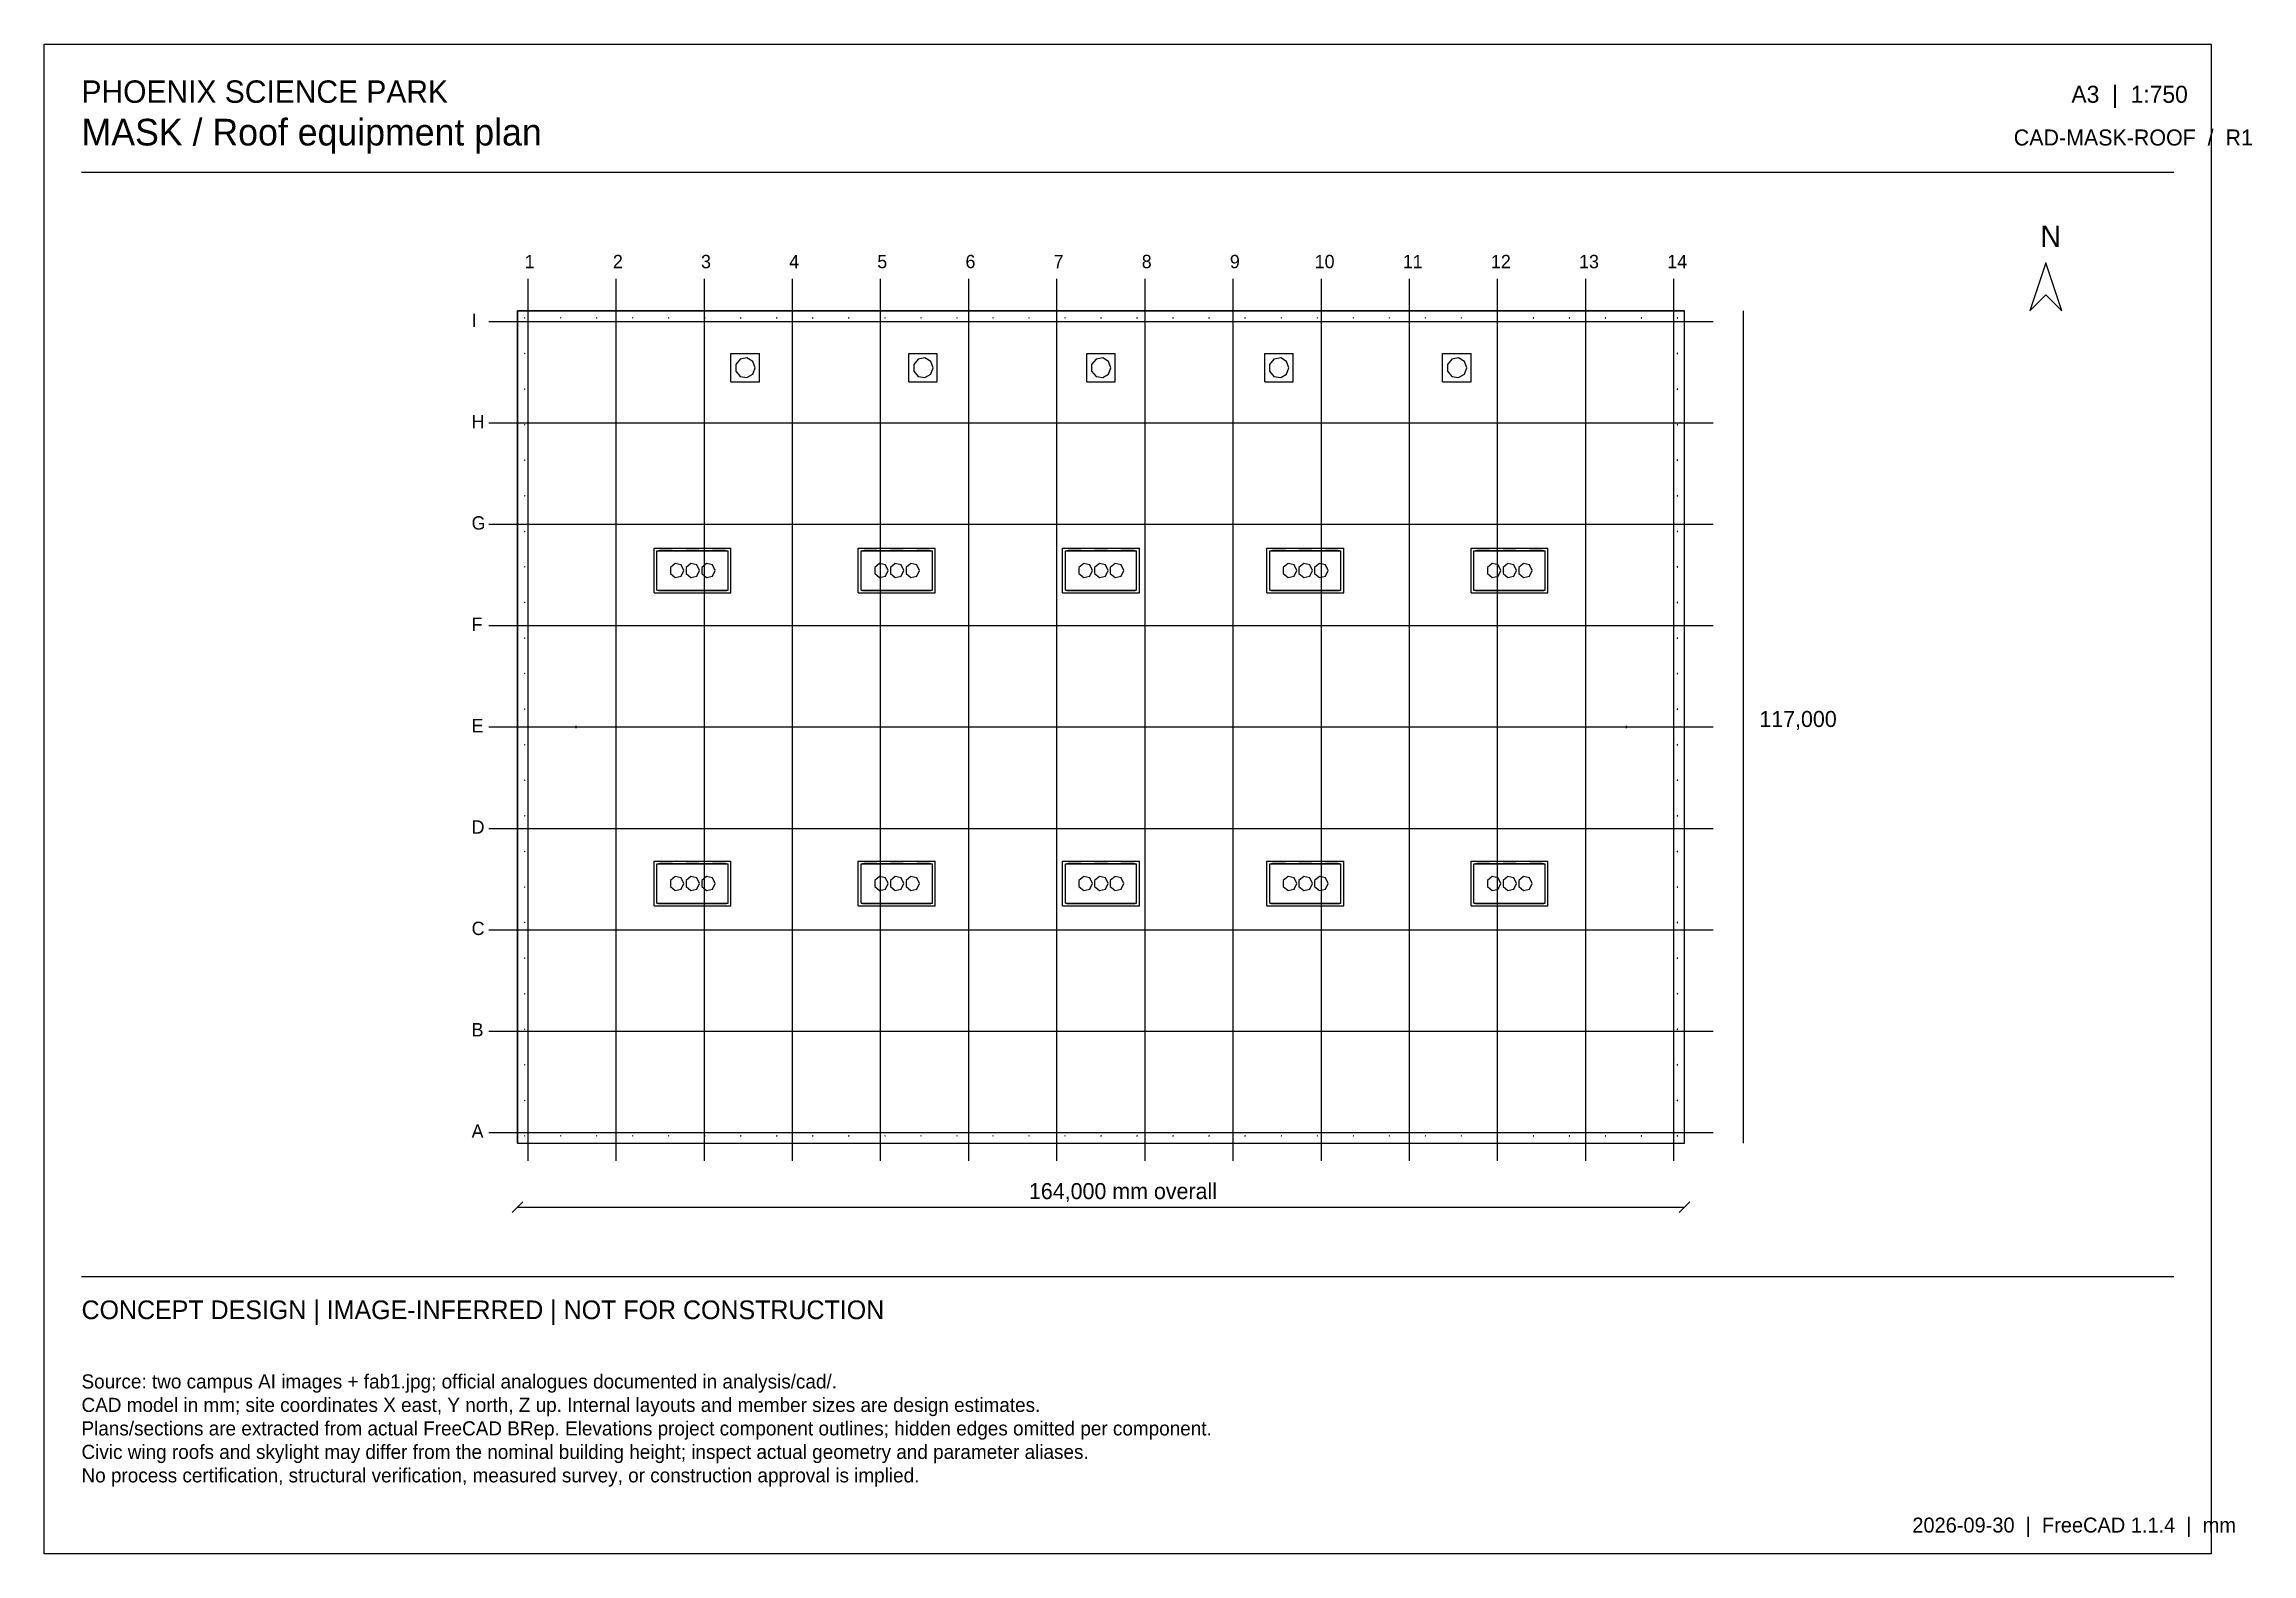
# Model space of a CAD drawing. Header units: millimetres. Extents: x 5250 to 315453, y 5250 to 217500.
import ezdxf

# ---------------------------------------------------------------- set-up
doc = ezdxf.new("R2010")
doc.units = ezdxf.units.MM

msp = doc.modelspace()

# ---------------------------------------------------------------- linework, layer by layer
at = {"layer": 'annotation'}
for p, q in [((286500, 186750), (284250, 180000)), ((288750, 180000), (286500, 186750)), ((284250, 180000), (286500, 182250)), ((286500, 182250), (288750, 180000))]:
    msp.add_line(p, q, dxfattribs=at)
at = {"layer": 'circulation'}
for p, q in [((72795, 179000), (72727.5, 179038.97)), ((72727.5, 179038.97), (72727.5, 178961.03)), ((72727.5, 178961.03), (72795, 179000)), ((77857.5, 179000), (77790, 179038.97)), ((77790, 179038.97), (77790, 178961.03)), ((77790, 178961.03), (77857.5, 179000)), ((82920, 179000), (82852.5, 179038.97)), ((82852.5, 179038.97), (82852.5, 178961.03)), ((82852.5, 178961.03), (82920, 179000)), ((87982.5, 179000), (87915, 179038.97)), ((87915, 179038.97), (87915, 178961.03)), ((87915, 178961.03), (87982.5, 179000)), ((93045, 179000), (92977.5, 179038.97)), ((92977.5, 179038.97), (92977.5, 178961.03)), ((92977.5, 178961.03), (93045, 179000)), ((98107.5, 179000), (98040, 179038.97)), ((98040, 179038.97), (98040, 178961.03)), ((98040, 178961.03), (98107.5, 179000)), ((103170, 179000), (103102.5, 179038.97)), ((103102.5, 179038.97), (103102.5, 178961.03)), ((103102.5, 178961.03), (103170, 179000)), ((108232.5, 179000), (108165, 179038.97)), ((108165, 179038.97), (108165, 178961.03)), ((108165, 178961.03), (108232.5, 179000)), ((113295, 179000), (113227.5, 179038.97)), ((113227.5, 179038.97), (113227.5, 178961.03)), ((113227.5, 178961.03), (113295, 179000)), ((118357.5, 179000), (118290, 179038.97)), ((118290, 179038.97), (118290, 178961.03)), ((118290, 178961.03), (118357.5, 179000)), ((123420, 179000), (123352.5, 179038.97)), ((123352.5, 179038.97), (123352.5, 178961.03)), ((123352.5, 178961.03), (123420, 179000)), ((128482.5, 179000), (128415, 179038.97)), ((128415, 179038.97), (128415, 178961.03)), ((128415, 178961.03), (128482.5, 179000)), ((133545, 179000), (133477.5, 179038.97)), ((133477.5, 179038.97), (133477.5, 178961.03)), ((133477.5, 178961.03), (133545, 179000)), ((138607.5, 179000), (138540, 179038.97)), ((138540, 179038.97), (138540, 178961.03)), ((138540, 178961.03), (138607.5, 179000)), ((143670, 179000), (143602.5, 179038.97)), ((143602.5, 179038.97), (143602.5, 178961.03)), ((143602.5, 178961.03), (143670, 179000)), ((148732.5, 179000), (148665, 179038.97)), ((148665, 179038.97), (148665, 178961.03)), ((148665, 178961.03), (148732.5, 179000)), ((153795, 179000), (153727.5, 179038.97)), ((153727.5, 179038.97), (153727.5, 178961.03)), ((153727.5, 178961.03), (153795, 179000)), ((158857.5, 179000), (158790, 179038.97)), ((158790, 179038.97), (158790, 178961.03)), ((158790, 178961.03), (158857.5, 179000)), ((163920, 179000), (163852.5, 179038.97)), ((163852.5, 179038.97), (163852.5, 178961.03)), ((163852.5, 178961.03), (163920, 179000)), ((168982.5, 179000), (168915, 179038.97)), ((168915, 179038.97), (168915, 178961.03)), ((168915, 178961.03), (168982.5, 179000)), ((174045, 179000), (173977.5, 179038.97)), ((173977.5, 179038.97), (173977.5, 178961.03)), ((173977.5, 178961.03), (174045, 179000)), ((179107.5, 179000), (179040, 179038.97)), ((179040, 179038.97), (179040, 178961.03)), ((179040, 178961.03), (179107.5, 179000)), ((184170, 179000), (184102.5, 179038.97)), ((184102.5, 179038.97), (184102.5, 178961.03)), ((184102.5, 178961.03), (184170, 179000)), ((189232.5, 179000), (189165, 179038.97)), ((189165, 179038.97), (189165, 178961.03)), ((189165, 178961.03), (189232.5, 179000)), ((194295, 179000), (194227.5, 179038.97)), ((194227.5, 179038.97), (194227.5, 178961.03)), ((194227.5, 178961.03), (194295, 179000)), ((199357.5, 179000), (199290, 179038.97)), ((199290, 179038.97), (199290, 178961.03)), ((199290, 178961.03), (199357.5, 179000)), ((204420, 179000), (204352.5, 179038.97)), ((204352.5, 179038.97), (204352.5, 178961.03)), ((204352.5, 178961.03), (204420, 179000)), ((209482.5, 179000), (209415, 179038.97)), ((209415, 179038.97), (209415, 178961.03)), ((209415, 178961.03), (209482.5, 179000)), ((214545, 179000), (214477.5, 179038.97)), ((214477.5, 179038.97), (214477.5, 178961.03)), ((214477.5, 178961.03), (214545, 179000)), ((219607.5, 179000), (219540, 179038.97)), ((219540, 179038.97), (219540, 178961.03)), ((219540, 178961.03), (219607.5, 179000)), ((224670, 179000), (224602.5, 179038.97)), ((224602.5, 179038.97), (224602.5, 178961.03)), ((224602.5, 178961.03), (224670, 179000)), ((229732.5, 179000), (229665, 179038.97)), ((229665, 179038.97), (229665, 178961.03)), ((229665, 178961.03), (229732.5, 179000)), ((234795, 179000), (234727.5, 179038.97)), ((234727.5, 179038.97), (234727.5, 178961.03)), ((234727.5, 178961.03), (234795, 179000)), ((72795, 174000), (72727.5, 174038.97)), ((72727.5, 174038.97), (72727.5, 173961.03)), ((72727.5, 173961.03), (72795, 174000)), ((234795, 174000), (234727.5, 174038.97)), ((234727.5, 174038.97), (234727.5, 173961.03)), ((234727.5, 173961.03), (234795, 174000)), ((72795, 169000), (72727.5, 169038.97)), ((72727.5, 169038.97), (72727.5, 168961.03)), ((72727.5, 168961.03), (72795, 169000)), ((234795, 169000), (234727.5, 169038.97)), ((234727.5, 169038.97), (234727.5, 168961.03)), ((234727.5, 168961.03), (234795, 169000)), ((72795, 164000), (72727.5, 164038.97)), ((72727.5, 164038.97), (72727.5, 163961.03)), ((72727.5, 163961.03), (72795, 164000)), ((234795, 164000), (234727.5, 164038.97)), ((234727.5, 164038.97), (234727.5, 163961.03)), ((234727.5, 163961.03), (234795, 164000)), ((72795, 159000), (72727.5, 159038.97)), ((72727.5, 159038.97), (72727.5, 158961.03)), ((72727.5, 158961.03), (72795, 159000)), ((234795, 159000), (234727.5, 159038.97)), ((234727.5, 159038.97), (234727.5, 158961.03)), ((234727.5, 158961.03), (234795, 159000)), ((72795, 154000), (72727.5, 154038.97)), ((72727.5, 154038.97), (72727.5, 153961.03)), ((72727.5, 153961.03), (72795, 154000)), ((234795, 154000), (234727.5, 154038.97)), ((234727.5, 154038.97), (234727.5, 153961.03)), ((234727.5, 153961.03), (234795, 154000)), ((72795, 149000), (72727.5, 149038.97)), ((72727.5, 149038.97), (72727.5, 148961.03)), ((72727.5, 148961.03), (72795, 149000)), ((234795, 149000), (234727.5, 149038.97)), ((234727.5, 149038.97), (234727.5, 148961.03)), ((234727.5, 148961.03), (234795, 149000)), ((72795, 144000), (72727.5, 144038.97)), ((72727.5, 144038.97), (72727.5, 143961.03)), ((72727.5, 143961.03), (72795, 144000)), ((234795, 144000), (234727.5, 144038.97)), ((234727.5, 144038.97), (234727.5, 143961.03)), ((234727.5, 143961.03), (234795, 144000)), ((72795, 139000), (72727.5, 139038.97)), ((72727.5, 139038.97), (72727.5, 138961.03)), ((72727.5, 138961.03), (72795, 139000)), ((234795, 139000), (234727.5, 139038.97)), ((234727.5, 139038.97), (234727.5, 138961.03)), ((234727.5, 138961.03), (234795, 139000)), ((72795, 134000), (72727.5, 134038.97)), ((72727.5, 134038.97), (72727.5, 133961.03)), ((72727.5, 133961.03), (72795, 134000)), ((234795, 134000), (234727.5, 134038.97)), ((234727.5, 134038.97), (234727.5, 133961.03)), ((234727.5, 133961.03), (234795, 134000)), ((72795, 129000), (72727.5, 129038.97)), ((72727.5, 129038.97), (72727.5, 128961.03)), ((72727.5, 128961.03), (72795, 129000)), ((234795, 129000), (234727.5, 129038.97)), ((234727.5, 129038.97), (234727.5, 128961.03)), ((234727.5, 128961.03), (234795, 129000)), ((72795, 124000), (72727.5, 124038.97)), ((72727.5, 124038.97), (72727.5, 123961.03)), ((72727.5, 123961.03), (72795, 124000)), ((234795, 124000), (234727.5, 124038.97)), ((234727.5, 124038.97), (234727.5, 123961.03)), ((234727.5, 123961.03), (234795, 124000)), ((72795, 119000), (72727.5, 119038.97)), ((72727.5, 119038.97), (72727.5, 118961.03)), ((72727.5, 118961.03), (72795, 119000)), ((234795, 119000), (234727.5, 119038.97)), ((234727.5, 119038.97), (234727.5, 118961.03)), ((234727.5, 118961.03), (234795, 119000)), ((72795, 114000), (72727.5, 114038.97)), ((72727.5, 114038.97), (72727.5, 113961.03)), ((72727.5, 113961.03), (72795, 114000)), ((234795, 114000), (234727.5, 114038.97)), ((234727.5, 114038.97), (234727.5, 113961.03)), ((234727.5, 113961.03), (234795, 114000)), ((72795, 109000), (72727.5, 109038.97)), ((72727.5, 109038.97), (72727.5, 108961.03)), ((72727.5, 108961.03), (72795, 109000)), ((234795, 109000), (234727.5, 109038.97)), ((234727.5, 109038.97), (234727.5, 108961.03)), ((234727.5, 108961.03), (234795, 109000)), ((72795, 104000), (72727.5, 104038.97)), ((72727.5, 104038.97), (72727.5, 103961.03)), ((72727.5, 103961.03), (72795, 104000)), ((234795, 104000), (234727.5, 104038.97)), ((234727.5, 104038.97), (234727.5, 103961.03)), ((234727.5, 103961.03), (234795, 104000)), ((72795, 99000), (72727.5, 99038.97)), ((72727.5, 99038.97), (72727.5, 98961.03)), ((72727.5, 98961.03), (72795, 99000)), ((234795, 99000), (234727.5, 99038.97)), ((234727.5, 99038.97), (234727.5, 98961.03)), ((234727.5, 98961.03), (234795, 99000)), ((72795, 94000), (72727.5, 94038.97)), ((72727.5, 94038.97), (72727.5, 93961.03)), ((72727.5, 93961.03), (72795, 94000)), ((234795, 94000), (234727.5, 94038.97)), ((234727.5, 94038.97), (234727.5, 93961.03)), ((234727.5, 93961.03), (234795, 94000)), ((72795, 89000), (72727.5, 89038.97)), ((72727.5, 89038.97), (72727.5, 88961.03)), ((72727.5, 88961.03), (72795, 89000)), ((234795, 89000), (234727.5, 89038.97)), ((234727.5, 89038.97), (234727.5, 88961.03)), ((234727.5, 88961.03), (234795, 89000)), ((72795, 84000), (72727.5, 84038.97)), ((72727.5, 84038.97), (72727.5, 83961.03)), ((72727.5, 83961.03), (72795, 84000)), ((234795, 84000), (234727.5, 84038.97)), ((234727.5, 84038.97), (234727.5, 83961.03)), ((234727.5, 83961.03), (234795, 84000)), ((72795, 79000), (72727.5, 79038.97)), ((72727.5, 79038.97), (72727.5, 78961.03)), ((72727.5, 78961.03), (72795, 79000)), ((234795, 79000), (234727.5, 79038.97)), ((234727.5, 79038.97), (234727.5, 78961.03)), ((234727.5, 78961.03), (234795, 79000)), ((72795, 74000), (72727.5, 74038.97)), ((72727.5, 74038.97), (72727.5, 73961.03)), ((72727.5, 73961.03), (72795, 74000)), ((234795, 74000), (234727.5, 74038.97)), ((234727.5, 74038.97), (234727.5, 73961.03)), ((234727.5, 73961.03), (234795, 74000)), ((72795, 69000), (72727.5, 69038.97)), ((72727.5, 69038.97), (72727.5, 68961.03)), ((72727.5, 68961.03), (72795, 69000)), ((234795, 69000), (234727.5, 69038.97)), ((234727.5, 69038.97), (234727.5, 68961.03)), ((234727.5, 68961.03), (234795, 69000)), ((72795, 64000), (72727.5, 64038.97)), ((72727.5, 64038.97), (72727.5, 63961.03)), ((72727.5, 63961.03), (72795, 64000)), ((77857.5, 64000), (77790, 64038.97)), ((77790, 64038.97), (77790, 63961.03)), ((77790, 63961.03), (77857.5, 64000)), ((82920, 64000), (82852.5, 64038.97)), ((82852.5, 64038.97), (82852.5, 63961.03)), ((82852.5, 63961.03), (82920, 64000)), ((87982.5, 64000), (87915, 64038.97)), ((87915, 64038.97), (87915, 63961.03)), ((87915, 63961.03), (87982.5, 64000)), ((93045, 64000), (92977.5, 64038.97)), ((92977.5, 64038.97), (92977.5, 63961.03)), ((92977.5, 63961.03), (93045, 64000)), ((98107.5, 64000), (98040, 64038.97)), ((98040, 64038.97), (98040, 63961.03)), ((98040, 63961.03), (98107.5, 64000)), ((103170, 64000), (103102.5, 64038.97)), ((103102.5, 64038.97), (103102.5, 63961.03)), ((103102.5, 63961.03), (103170, 64000)), ((108232.5, 64000), (108165, 64038.97)), ((108165, 64038.97), (108165, 63961.03)), ((108165, 63961.03), (108232.5, 64000)), ((113295, 64000), (113227.5, 64038.97)), ((113227.5, 64038.97), (113227.5, 63961.03)), ((113227.5, 63961.03), (113295, 64000)), ((118357.5, 64000), (118290, 64038.97)), ((118290, 64038.97), (118290, 63961.03)), ((118290, 63961.03), (118357.5, 64000)), ((123420, 64000), (123352.5, 64038.97)), ((123352.5, 64038.97), (123352.5, 63961.03)), ((123352.5, 63961.03), (123420, 64000)), ((128482.5, 64000), (128415, 64038.97)), ((128415, 64038.97), (128415, 63961.03)), ((128415, 63961.03), (128482.5, 64000)), ((133545, 64000), (133477.5, 64038.97)), ((133477.5, 64038.97), (133477.5, 63961.03)), ((133477.5, 63961.03), (133545, 64000)), ((138607.5, 64000), (138540, 64038.97)), ((138540, 64038.97), (138540, 63961.03)), ((138540, 63961.03), (138607.5, 64000)), ((143670, 64000), (143602.5, 64038.97)), ((143602.5, 64038.97), (143602.5, 63961.03)), ((143602.5, 63961.03), (143670, 64000)), ((148732.5, 64000), (148665, 64038.97)), ((148665, 64038.97), (148665, 63961.03)), ((148665, 63961.03), (148732.5, 64000)), ((153795, 64000), (153727.5, 64038.97)), ((153727.5, 64038.97), (153727.5, 63961.03)), ((153727.5, 63961.03), (153795, 64000)), ((158857.5, 64000), (158790, 64038.97)), ((158790, 64038.97), (158790, 63961.03)), ((158790, 63961.03), (158857.5, 64000)), ((163920, 64000), (163852.5, 64038.97)), ((163852.5, 64038.97), (163852.5, 63961.03)), ((163852.5, 63961.03), (163920, 64000)), ((168982.5, 64000), (168915, 64038.97)), ((168915, 64038.97), (168915, 63961.03)), ((168915, 63961.03), (168982.5, 64000)), ((174045, 64000), (173977.5, 64038.97)), ((173977.5, 64038.97), (173977.5, 63961.03)), ((173977.5, 63961.03), (174045, 64000)), ((179107.5, 64000), (179040, 64038.97)), ((179040, 64038.97), (179040, 63961.03)), ((179040, 63961.03), (179107.5, 64000)), ((184170, 64000), (184102.5, 64038.97)), ((184102.5, 64038.97), (184102.5, 63961.03)), ((184102.5, 63961.03), (184170, 64000)), ((189232.5, 64000), (189165, 64038.97)), ((189165, 64038.97), (189165, 63961.03)), ((189165, 63961.03), (189232.5, 64000)), ((194295, 64000), (194227.5, 64038.97)), ((194227.5, 64038.97), (194227.5, 63961.03)), ((194227.5, 63961.03), (194295, 64000)), ((199357.5, 64000), (199290, 64038.97)), ((199290, 64038.97), (199290, 63961.03)), ((199290, 63961.03), (199357.5, 64000)), ((204420, 64000), (204352.5, 64038.97)), ((204352.5, 64038.97), (204352.5, 63961.03)), ((204352.5, 63961.03), (204420, 64000)), ((209482.5, 64000), (209415, 64038.97)), ((209415, 64038.97), (209415, 63961.03)), ((209415, 63961.03), (209482.5, 64000)), ((214545, 64000), (214477.5, 64038.97)), ((214477.5, 64038.97), (214477.5, 63961.03)), ((214477.5, 63961.03), (214545, 64000)), ((219607.5, 64000), (219540, 64038.97)), ((219540, 64038.97), (219540, 63961.03)), ((219540, 63961.03), (219607.5, 64000)), ((224670, 64000), (224602.5, 64038.97)), ((224602.5, 64038.97), (224602.5, 63961.03)), ((224602.5, 63961.03), (224670, 64000)), ((229732.5, 64000), (229665, 64038.97)), ((229665, 64038.97), (229665, 63961.03)), ((229665, 63961.03), (229732.5, 64000)), ((234795, 64000), (234727.5, 64038.97)), ((234727.5, 64038.97), (234727.5, 63961.03)), ((234727.5, 63961.03), (234795, 64000))]:
    msp.add_line(p, q, dxfattribs=at)
at = {"layer": 'datum'}
for p, q in [((235750, 180000), (71750, 180000)), ((71750, 180000), (71750, 63000)), ((235750, 63000), (235750, 180000)), ((71750, 63000), (235750, 63000))]:
    msp.add_line(p, q, dxfattribs=at)
at = {"layer": 'dimension'}
for p, q in [((244000, 180000), (244000, 63000)), ((71000, 53250), (72500, 54750)), ((71750, 54000), (235750, 54000)), ((235000, 53250), (236500, 54750))]:
    msp.add_line(p, q, dxfattribs=at)
at = {"layer": 'equipment'}
for p, q in [((101750, 170000), (101750, 174000)), ((101750, 174000), (105750, 174000)), ((105750, 170000), (105750, 174000)), ((126750, 170000), (126750, 174000)), ((126750, 174000), (130750, 174000)), ((130750, 170000), (130750, 174000)), ((151750, 170000), (151750, 174000)), ((151750, 174000), (155750, 174000)), ((155750, 170000), (155750, 174000)), ((176750, 170000), (176750, 174000)), ((176750, 174000), (180750, 174000)), ((180750, 170000), (180750, 174000)), ((201750, 170000), (201750, 174000)), ((201750, 174000), (205750, 174000)), ((205750, 170000), (205750, 174000)), ((103050, 173212.44), (102434.43, 172478.83)), ((102434.43, 172478.83), (102434.43, 171521.17)), ((102434.43, 171521.17), (103050, 170787.56)), ((103993.11, 173378.73), (103050, 173212.44)), ((103050, 170787.56), (103993.11, 170621.27)), ((104822.46, 172899.9), (103993.11, 173378.73)), ((103993.11, 170621.27), (104822.46, 171100.1)), ((105150, 172000), (104822.46, 172899.9)), ((104822.46, 171100.1), (105150, 172000)), ((128050, 173212.44), (127434.43, 172478.83)), ((127434.43, 172478.83), (127434.43, 171521.17)), ((127434.43, 171521.17), (128050, 170787.56)), ((128993.11, 173378.73), (128050, 173212.44)), ((128050, 170787.56), (128993.11, 170621.27)), ((129822.46, 172899.9), (128993.11, 173378.73)), ((128993.11, 170621.27), (129822.46, 171100.1)), ((130150, 172000), (129822.46, 172899.9)), ((129822.46, 171100.1), (130150, 172000)), ((153050, 173212.44), (152434.43, 172478.83)), ((152434.43, 172478.83), (152434.43, 171521.17)), ((152434.43, 171521.17), (153050, 170787.56)), ((153993.11, 173378.73), (153050, 173212.44)), ((153050, 170787.56), (153993.11, 170621.27)), ((154822.46, 172899.9), (153993.11, 173378.73)), ((153993.11, 170621.27), (154822.46, 171100.1)), ((155150, 172000), (154822.46, 172899.9)), ((154822.46, 171100.1), (155150, 172000)), ((178050, 173212.44), (177434.43, 172478.83)), ((177434.43, 172478.83), (177434.43, 171521.17)), ((177434.43, 171521.17), (178050, 170787.56)), ((178993.11, 173378.73), (178050, 173212.44)), ((178050, 170787.56), (178993.11, 170621.27)), ((179822.46, 172899.9), (178993.11, 173378.73)), ((178993.11, 170621.27), (179822.46, 171100.1)), ((180150, 172000), (179822.46, 172899.9)), ((179822.46, 171100.1), (180150, 172000)), ((203050, 173212.44), (202434.43, 172478.83)), ((202434.43, 172478.83), (202434.43, 171521.17)), ((202434.43, 171521.17), (203050, 170787.56)), ((203993.11, 173378.73), (203050, 173212.44)), ((203050, 170787.56), (203993.11, 170621.27)), ((204822.46, 172899.9), (203993.11, 173378.73)), ((203993.11, 170621.27), (204822.46, 171100.1)), ((205150, 172000), (204822.46, 172899.9)), ((204822.46, 171100.1), (205150, 172000)), ((101750, 170000), (105750, 170000)), ((126750, 170000), (130750, 170000)), ((151750, 170000), (155750, 170000)), ((176750, 170000), (180750, 170000)), ((201750, 170000), (205750, 170000)), ((90950, 140350), (90950, 146650)), ((90950, 146650), (101750, 146650)), ((91350, 140750), (91350, 146250)), ((91350, 146250), (101350, 146250)), ((91550, 146250), (91550, 146315)), ((91550, 146315), (91750, 146315)), ((91750, 146250), (91750, 146370)), ((91750, 146370), (93550, 146370)), ((93550, 146250), (93550, 146370)), ((93550, 146315), (95450, 146315)), ((95450, 146250), (95450, 146370)), ((95450, 146370), (97250, 146370)), ((97250, 146250), (97250, 146370)), ((97250, 146315), (99150, 146315)), ((99150, 146250), (99150, 146370)), ((99150, 146370), (100950, 146370)), ((100950, 146250), (100950, 146370)), ((100950, 146315), (101150, 146315)), ((101150, 146250), (101150, 146315)), ((101350, 140750), (101350, 146250)), ((101750, 140350), (101750, 146650)), ((119650, 140350), (119650, 146650)), ((119650, 146650), (130450, 146650)), ((120050, 140750), (120050, 146250)), ((120050, 146250), (130050, 146250)), ((120250, 146250), (120250, 146315)), ((120250, 146315), (120450, 146315)), ((120450, 146250), (120450, 146370)), ((120450, 146370), (122250, 146370)), ((122250, 146250), (122250, 146370)), ((122250, 146315), (124150, 146315)), ((124150, 146250), (124150, 146370)), ((124150, 146370), (125950, 146370)), ((125950, 146250), (125950, 146370)), ((125950, 146315), (127850, 146315)), ((127850, 146250), (127850, 146370)), ((127850, 146370), (129650, 146370)), ((129650, 146250), (129650, 146370)), ((129650, 146315), (129850, 146315)), ((129850, 146250), (129850, 146315)), ((130050, 140750), (130050, 146250)), ((130450, 140350), (130450, 146650)), ((148350, 140350), (148350, 146650)), ((148350, 146650), (159150, 146650)), ((148750, 140750), (148750, 146250)), ((148750, 146250), (158750, 146250)), ((148950, 146250), (148950, 146315)), ((148950, 146315), (149150, 146315)), ((149150, 146250), (149150, 146370)), ((149150, 146370), (150950, 146370)), ((150950, 146250), (150950, 146370)), ((150950, 146315), (152850, 146315)), ((152850, 146250), (152850, 146370)), ((152850, 146370), (154650, 146370)), ((154650, 146250), (154650, 146370)), ((154650, 146315), (156550, 146315)), ((156550, 146250), (156550, 146370)), ((156550, 146370), (158350, 146370)), ((158350, 146250), (158350, 146370)), ((158350, 146315), (158550, 146315)), ((158550, 146250), (158550, 146315)), ((158750, 140750), (158750, 146250)), ((159150, 140350), (159150, 146650)), ((177050, 140350), (177050, 146650)), ((177050, 146650), (187850, 146650)), ((177450, 140750), (177450, 146250)), ((177450, 146250), (187450, 146250)), ((177650, 146250), (177650, 146315)), ((177650, 146315), (177850, 146315)), ((177850, 146250), (177850, 146370)), ((177850, 146370), (179650, 146370)), ((179650, 146250), (179650, 146370)), ((179650, 146315), (181550, 146315)), ((181550, 146250), (181550, 146370)), ((181550, 146370), (183350, 146370)), ((183350, 146250), (183350, 146370)), ((183350, 146315), (185250, 146315)), ((185250, 146250), (185250, 146370)), ((185250, 146370), (187050, 146370)), ((187050, 146250), (187050, 146370)), ((187050, 146315), (187250, 146315)), ((187250, 146250), (187250, 146315)), ((187450, 140750), (187450, 146250)), ((187850, 140350), (187850, 146650)), ((205750, 140350), (205750, 146650)), ((205750, 146650), (216550, 146650)), ((206150, 140750), (206150, 146250)), ((206150, 146250), (216150, 146250)), ((206350, 146250), (206350, 146315)), ((206350, 146315), (206550, 146315)), ((206550, 146250), (206550, 146370)), ((206550, 146370), (208350, 146370)), ((208350, 146250), (208350, 146370)), ((208350, 146315), (210250, 146315)), ((210250, 146250), (210250, 146370)), ((210250, 146370), (212050, 146370)), ((212050, 146250), (212050, 146370)), ((212050, 146315), (213950, 146315)), ((213950, 146250), (213950, 146370)), ((213950, 146370), (215750, 146370)), ((215750, 146250), (215750, 146370)), ((215750, 146315), (215950, 146315)), ((215950, 146250), (215950, 146315)), ((216150, 140750), (216150, 146250)), ((216550, 140350), (216550, 146650)), ((93927.48, 144474.93), (93249.03, 143933.88)), ((93249.03, 143933.88), (93249.03, 143066.12)), ((93249.03, 143066.12), (93927.48, 142525.07)), ((94773.49, 144281.83), (93927.48, 144474.93)), ((93927.48, 142525.07), (94773.49, 142718.17)), ((95150, 143500), (94773.49, 144281.83)), ((94773.49, 142718.17), (95150, 143500)), ((96127.48, 144474.93), (95449.03, 143933.88)), ((95449.03, 143933.88), (95449.03, 143066.12)), ((95449.03, 143066.12), (96127.48, 142525.07)), ((96973.49, 144281.83), (96127.48, 144474.93)), ((96127.48, 142525.07), (96973.49, 142718.17)), ((97350, 143500), (96973.49, 144281.83)), ((96973.49, 142718.17), (97350, 143500)), ((98327.48, 144474.93), (97649.03, 143933.88)), ((97649.03, 143933.88), (97649.03, 143066.12)), ((97649.03, 143066.12), (98327.48, 142525.07)), ((99173.49, 144281.83), (98327.48, 144474.93)), ((98327.48, 142525.07), (99173.49, 142718.17)), ((99550, 143500), (99173.49, 144281.83)), ((99173.49, 142718.17), (99550, 143500)), ((122627.48, 144474.93), (121949.03, 143933.88)), ((121949.03, 143933.88), (121949.03, 143066.12)), ((121949.03, 143066.12), (122627.48, 142525.07)), ((123473.49, 144281.83), (122627.48, 144474.93)), ((122627.48, 142525.07), (123473.49, 142718.17)), ((123850, 143500), (123473.49, 144281.83)), ((123473.49, 142718.17), (123850, 143500)), ((124827.48, 144474.93), (124149.03, 143933.88)), ((124149.03, 143933.88), (124149.03, 143066.12)), ((124149.03, 143066.12), (124827.48, 142525.07)), ((125673.49, 144281.83), (124827.48, 144474.93)), ((124827.48, 142525.07), (125673.49, 142718.17)), ((126050, 143500), (125673.49, 144281.83)), ((125673.49, 142718.17), (126050, 143500)), ((127027.48, 144474.93), (126349.03, 143933.88)), ((126349.03, 143933.88), (126349.03, 143066.12)), ((126349.03, 143066.12), (127027.48, 142525.07)), ((127873.49, 144281.83), (127027.48, 144474.93)), ((127027.48, 142525.07), (127873.49, 142718.17)), ((128250, 143500), (127873.49, 144281.83)), ((127873.49, 142718.17), (128250, 143500)), ((151327.48, 144474.93), (150649.03, 143933.88)), ((150649.03, 143933.88), (150649.03, 143066.12)), ((150649.03, 143066.12), (151327.48, 142525.07)), ((152173.49, 144281.83), (151327.48, 144474.93)), ((151327.48, 142525.07), (152173.49, 142718.17)), ((152550, 143500), (152173.49, 144281.83)), ((152173.49, 142718.17), (152550, 143500)), ((153527.48, 144474.93), (152849.03, 143933.88)), ((152849.03, 143933.88), (152849.03, 143066.12)), ((152849.03, 143066.12), (153527.48, 142525.07)), ((154373.49, 144281.83), (153527.48, 144474.93)), ((153527.48, 142525.07), (154373.49, 142718.17)), ((154750, 143500), (154373.49, 144281.83)), ((154373.49, 142718.17), (154750, 143500)), ((155727.48, 144474.93), (155049.03, 143933.88)), ((155049.03, 143933.88), (155049.03, 143066.12)), ((155049.03, 143066.12), (155727.48, 142525.07)), ((156573.49, 144281.83), (155727.48, 144474.93)), ((155727.48, 142525.07), (156573.49, 142718.17)), ((156950, 143500), (156573.49, 144281.83)), ((156573.49, 142718.17), (156950, 143500)), ((180027.48, 144474.93), (179349.03, 143933.88)), ((179349.03, 143933.88), (179349.03, 143066.12)), ((179349.03, 143066.12), (180027.48, 142525.07)), ((180873.49, 144281.83), (180027.48, 144474.93)), ((180027.48, 142525.07), (180873.49, 142718.17)), ((181250, 143500), (180873.49, 144281.83)), ((180873.49, 142718.17), (181250, 143500)), ((182227.48, 144474.93), (181549.03, 143933.88)), ((181549.03, 143933.88), (181549.03, 143066.12)), ((181549.03, 143066.12), (182227.48, 142525.07)), ((183073.49, 144281.83), (182227.48, 144474.93)), ((182227.48, 142525.07), (183073.49, 142718.17)), ((183450, 143500), (183073.49, 144281.83)), ((183073.49, 142718.17), (183450, 143500)), ((184427.48, 144474.93), (183749.03, 143933.88)), ((183749.03, 143933.88), (183749.03, 143066.12)), ((183749.03, 143066.12), (184427.48, 142525.07)), ((185273.49, 144281.83), (184427.48, 144474.93)), ((184427.48, 142525.07), (185273.49, 142718.17)), ((185650, 143500), (185273.49, 144281.83)), ((185273.49, 142718.17), (185650, 143500)), ((208727.48, 144474.93), (208049.03, 143933.88)), ((208049.03, 143933.88), (208049.03, 143066.12)), ((208049.03, 143066.12), (208727.48, 142525.07)), ((209573.49, 144281.83), (208727.48, 144474.93)), ((208727.48, 142525.07), (209573.49, 142718.17)), ((209950, 143500), (209573.49, 144281.83)), ((209573.49, 142718.17), (209950, 143500)), ((210927.48, 144474.93), (210249.03, 143933.88)), ((210249.03, 143933.88), (210249.03, 143066.12)), ((210249.03, 143066.12), (210927.48, 142525.07)), ((211773.49, 144281.83), (210927.48, 144474.93)), ((210927.48, 142525.07), (211773.49, 142718.17)), ((212150, 143500), (211773.49, 144281.83)), ((211773.49, 142718.17), (212150, 143500)), ((213127.48, 144474.93), (212449.03, 143933.88)), ((212449.03, 143933.88), (212449.03, 143066.12)), ((212449.03, 143066.12), (213127.48, 142525.07)), ((213973.49, 144281.83), (213127.48, 144474.93)), ((213127.48, 142525.07), (213973.49, 142718.17)), ((214350, 143500), (213973.49, 144281.83)), ((213973.49, 142718.17), (214350, 143500)), ((90950, 140350), (101750, 140350)), ((91350, 140750), (101350, 140750)), ((91550, 140685), (91550, 140750)), ((91550, 140685), (101150, 140685)), ((101150, 140685), (101150, 140750)), ((119650, 140350), (130450, 140350)), ((120050, 140750), (130050, 140750)), ((120250, 140685), (120250, 140750)), ((120250, 140685), (129850, 140685)), ((129850, 140685), (129850, 140750)), ((148350, 140350), (159150, 140350)), ((148750, 140750), (158750, 140750)), ((148950, 140685), (148950, 140750)), ((148950, 140685), (158550, 140685)), ((158550, 140685), (158550, 140750)), ((177050, 140350), (187850, 140350)), ((177450, 140750), (187450, 140750)), ((177650, 140685), (177650, 140750)), ((177650, 140685), (187250, 140685)), ((187250, 140685), (187250, 140750)), ((205750, 140350), (216550, 140350)), ((206150, 140750), (216150, 140750)), ((206350, 140685), (206350, 140750)), ((206350, 140685), (215950, 140685)), ((215950, 140685), (215950, 140750)), ((90950, 96350), (90950, 102650)), ((90950, 102650), (101750, 102650)), ((91750, 102250), (91750, 102370)), ((91750, 102370), (93550, 102370)), ((93550, 102250), (93550, 102370)), ((95450, 102250), (95450, 102370)), ((95450, 102370), (97250, 102370)), ((97250, 102250), (97250, 102370)), ((99150, 102250), (99150, 102370)), ((99150, 102370), (100950, 102370)), ((100950, 102250), (100950, 102370)), ((101750, 96350), (101750, 102650)), ((119650, 96350), (119650, 102650)), ((119650, 102650), (130450, 102650)), ((120450, 102250), (120450, 102370)), ((120450, 102370), (122250, 102370)), ((122250, 102250), (122250, 102370)), ((124150, 102250), (124150, 102370)), ((124150, 102370), (125950, 102370)), ((125950, 102250), (125950, 102370)), ((127850, 102250), (127850, 102370)), ((127850, 102370), (129650, 102370)), ((129650, 102250), (129650, 102370)), ((130450, 96350), (130450, 102650)), ((148350, 96350), (148350, 102650)), ((148350, 102650), (159150, 102650)), ((149150, 102250), (149150, 102370)), ((149150, 102370), (150950, 102370)), ((150950, 102250), (150950, 102370)), ((152850, 102250), (152850, 102370)), ((152850, 102370), (154650, 102370)), ((154650, 102250), (154650, 102370)), ((156550, 102250), (156550, 102370)), ((156550, 102370), (158350, 102370)), ((158350, 102250), (158350, 102370)), ((159150, 96350), (159150, 102650)), ((177050, 96350), (177050, 102650)), ((177050, 102650), (187850, 102650)), ((177850, 102250), (177850, 102370)), ((177850, 102370), (179650, 102370)), ((179650, 102250), (179650, 102370)), ((181550, 102250), (181550, 102370)), ((181550, 102370), (183350, 102370)), ((183350, 102250), (183350, 102370)), ((185250, 102250), (185250, 102370)), ((185250, 102370), (187050, 102370)), ((187050, 102250), (187050, 102370)), ((187850, 96350), (187850, 102650)), ((205750, 96350), (205750, 102650)), ((205750, 102650), (216550, 102650)), ((206550, 102250), (206550, 102370)), ((206550, 102370), (208350, 102370)), ((208350, 102250), (208350, 102370)), ((210250, 102250), (210250, 102370)), ((210250, 102370), (212050, 102370)), ((212050, 102250), (212050, 102370)), ((213950, 102250), (213950, 102370)), ((213950, 102370), (215750, 102370)), ((215750, 102250), (215750, 102370)), ((216550, 96350), (216550, 102650)), ((91350, 96750), (91350, 102250)), ((91350, 102250), (101350, 102250)), ((91550, 102250), (91550, 102315)), ((91550, 102315), (91750, 102315)), ((93927.48, 100474.93), (93249.03, 99933.88)), ((93249.03, 99933.88), (93249.03, 99066.12)), ((93550, 102315), (95450, 102315)), ((94773.49, 100281.83), (93927.48, 100474.93)), ((95150, 99500), (94773.49, 100281.83)), ((94773.49, 98718.17), (95150, 99500)), ((96127.48, 100474.93), (95449.03, 99933.88)), ((95449.03, 99933.88), (95449.03, 99066.12)), ((96973.49, 100281.83), (96127.48, 100474.93)), ((97350, 99500), (96973.49, 100281.83)), ((96973.49, 98718.17), (97350, 99500)), ((97250, 102315), (99150, 102315)), ((98327.48, 100474.93), (97649.03, 99933.88)), ((97649.03, 99933.88), (97649.03, 99066.12)), ((99173.49, 100281.83), (98327.48, 100474.93)), ((99550, 99500), (99173.49, 100281.83)), ((99173.49, 98718.17), (99550, 99500)), ((100950, 102315), (101150, 102315)), ((101150, 102250), (101150, 102315)), ((101350, 96750), (101350, 102250)), ((120050, 96750), (120050, 102250)), ((120050, 102250), (130050, 102250)), ((120250, 102250), (120250, 102315)), ((120250, 102315), (120450, 102315)), ((122627.48, 100474.93), (121949.03, 99933.88)), ((121949.03, 99933.88), (121949.03, 99066.12)), ((122250, 102315), (124150, 102315)), ((123473.49, 100281.83), (122627.48, 100474.93)), ((123850, 99500), (123473.49, 100281.83)), ((123473.49, 98718.17), (123850, 99500)), ((124827.48, 100474.93), (124149.03, 99933.88)), ((124149.03, 99933.88), (124149.03, 99066.12)), ((125673.49, 100281.83), (124827.48, 100474.93)), ((126050, 99500), (125673.49, 100281.83)), ((125673.49, 98718.17), (126050, 99500)), ((125950, 102315), (127850, 102315)), ((127027.48, 100474.93), (126349.03, 99933.88)), ((126349.03, 99933.88), (126349.03, 99066.12)), ((127873.49, 100281.83), (127027.48, 100474.93)), ((128250, 99500), (127873.49, 100281.83)), ((127873.49, 98718.17), (128250, 99500)), ((129650, 102315), (129850, 102315)), ((129850, 102250), (129850, 102315)), ((130050, 96750), (130050, 102250)), ((148750, 96750), (148750, 102250)), ((148750, 102250), (158750, 102250)), ((148950, 102250), (148950, 102315)), ((148950, 102315), (149150, 102315)), ((151327.48, 100474.93), (150649.03, 99933.88)), ((150649.03, 99933.88), (150649.03, 99066.12)), ((150950, 102315), (152850, 102315)), ((152173.49, 100281.83), (151327.48, 100474.93)), ((152550, 99500), (152173.49, 100281.83)), ((152173.49, 98718.17), (152550, 99500)), ((153527.48, 100474.93), (152849.03, 99933.88)), ((152849.03, 99933.88), (152849.03, 99066.12)), ((154373.49, 100281.83), (153527.48, 100474.93)), ((154750, 99500), (154373.49, 100281.83)), ((154373.49, 98718.17), (154750, 99500)), ((154650, 102315), (156550, 102315)), ((155727.48, 100474.93), (155049.03, 99933.88)), ((155049.03, 99933.88), (155049.03, 99066.12)), ((156573.49, 100281.83), (155727.48, 100474.93)), ((156950, 99500), (156573.49, 100281.83)), ((156573.49, 98718.17), (156950, 99500)), ((158350, 102315), (158550, 102315)), ((158550, 102250), (158550, 102315)), ((158750, 96750), (158750, 102250)), ((177450, 96750), (177450, 102250)), ((177450, 102250), (187450, 102250)), ((177650, 102250), (177650, 102315)), ((177650, 102315), (177850, 102315)), ((180027.48, 100474.93), (179349.03, 99933.88)), ((179349.03, 99933.88), (179349.03, 99066.12)), ((179650, 102315), (181550, 102315)), ((180873.49, 100281.83), (180027.48, 100474.93)), ((181250, 99500), (180873.49, 100281.83)), ((180873.49, 98718.17), (181250, 99500)), ((182227.48, 100474.93), (181549.03, 99933.88)), ((181549.03, 99933.88), (181549.03, 99066.12)), ((183073.49, 100281.83), (182227.48, 100474.93)), ((183450, 99500), (183073.49, 100281.83)), ((183073.49, 98718.17), (183450, 99500)), ((183350, 102315), (185250, 102315)), ((184427.48, 100474.93), (183749.03, 99933.88)), ((183749.03, 99933.88), (183749.03, 99066.12)), ((185273.49, 100281.83), (184427.48, 100474.93)), ((185650, 99500), (185273.49, 100281.83)), ((185273.49, 98718.17), (185650, 99500)), ((187050, 102315), (187250, 102315)), ((187250, 102250), (187250, 102315)), ((187450, 96750), (187450, 102250)), ((206150, 96750), (206150, 102250)), ((206150, 102250), (216150, 102250)), ((206350, 102250), (206350, 102315)), ((206350, 102315), (206550, 102315)), ((208727.48, 100474.93), (208049.03, 99933.88)), ((208049.03, 99933.88), (208049.03, 99066.12)), ((208350, 102315), (210250, 102315)), ((209573.49, 100281.83), (208727.48, 100474.93)), ((209950, 99500), (209573.49, 100281.83)), ((209573.49, 98718.17), (209950, 99500)), ((210927.48, 100474.93), (210249.03, 99933.88)), ((210249.03, 99933.88), (210249.03, 99066.12)), ((211773.49, 100281.83), (210927.48, 100474.93)), ((212150, 99500), (211773.49, 100281.83)), ((211773.49, 98718.17), (212150, 99500)), ((212050, 102315), (213950, 102315)), ((213127.48, 100474.93), (212449.03, 99933.88)), ((212449.03, 99933.88), (212449.03, 99066.12)), ((213973.49, 100281.83), (213127.48, 100474.93)), ((214350, 99500), (213973.49, 100281.83)), ((213973.49, 98718.17), (214350, 99500)), ((215750, 102315), (215950, 102315)), ((215950, 102250), (215950, 102315)), ((216150, 96750), (216150, 102250)), ((90950, 96350), (101750, 96350)), ((91350, 96750), (101350, 96750)), ((91550, 96685), (91550, 96750)), ((91550, 96685), (101150, 96685)), ((93249.03, 99066.12), (93927.48, 98525.07)), ((93927.48, 98525.07), (94773.49, 98718.17)), ((95449.03, 99066.12), (96127.48, 98525.07)), ((96127.48, 98525.07), (96973.49, 98718.17)), ((97649.03, 99066.12), (98327.48, 98525.07)), ((98327.48, 98525.07), (99173.49, 98718.17)), ((101150, 96685), (101150, 96750)), ((119650, 96350), (130450, 96350)), ((120050, 96750), (130050, 96750)), ((120250, 96685), (120250, 96750)), ((120250, 96685), (129850, 96685)), ((121949.03, 99066.12), (122627.48, 98525.07)), ((122627.48, 98525.07), (123473.49, 98718.17)), ((124149.03, 99066.12), (124827.48, 98525.07)), ((124827.48, 98525.07), (125673.49, 98718.17)), ((126349.03, 99066.12), (127027.48, 98525.07)), ((127027.48, 98525.07), (127873.49, 98718.17)), ((129850, 96685), (129850, 96750)), ((148350, 96350), (159150, 96350)), ((148750, 96750), (158750, 96750)), ((148950, 96685), (148950, 96750)), ((148950, 96685), (158550, 96685)), ((150649.03, 99066.12), (151327.48, 98525.07)), ((151327.48, 98525.07), (152173.49, 98718.17)), ((152849.03, 99066.12), (153527.48, 98525.07)), ((153527.48, 98525.07), (154373.49, 98718.17)), ((155049.03, 99066.12), (155727.48, 98525.07)), ((155727.48, 98525.07), (156573.49, 98718.17)), ((158550, 96685), (158550, 96750)), ((177050, 96350), (187850, 96350)), ((177450, 96750), (187450, 96750)), ((177650, 96685), (177650, 96750)), ((177650, 96685), (187250, 96685)), ((179349.03, 99066.12), (180027.48, 98525.07)), ((180027.48, 98525.07), (180873.49, 98718.17)), ((181549.03, 99066.12), (182227.48, 98525.07)), ((182227.48, 98525.07), (183073.49, 98718.17)), ((183749.03, 99066.12), (184427.48, 98525.07)), ((184427.48, 98525.07), (185273.49, 98718.17)), ((187250, 96685), (187250, 96750)), ((205750, 96350), (216550, 96350)), ((206150, 96750), (216150, 96750)), ((206350, 96685), (206350, 96750)), ((206350, 96685), (215950, 96685)), ((208049.03, 99066.12), (208727.48, 98525.07)), ((208727.48, 98525.07), (209573.49, 98718.17)), ((210249.03, 99066.12), (210927.48, 98525.07)), ((210927.48, 98525.07), (211773.49, 98718.17)), ((212449.03, 99066.12), (213127.48, 98525.07)), ((213127.48, 98525.07), (213973.49, 98718.17)), ((215950, 96685), (215950, 96750))]:
    msp.add_line(p, q, dxfattribs=at)
at = {"layer": 'frame'}
for p, q in [((5250, 217500), (309750, 217500)), ((5250, 5250), (5250, 217500)), ((309750, 217500), (309750, 5250)), ((10500, 199500), (304500, 199500)), ((10500, 44250), (304500, 44250)), ((309750, 5250), (5250, 5250))]:
    msp.add_line(p, q, dxfattribs=at)
at = {"layer": 'grid'}
for p, q in [((73250, 60500), (73250, 184500)), ((85635, 60500), (85635, 184500)), ((98019, 60500), (98019, 184500)), ((110404, 60500), (110404, 184500)), ((122788, 60500), (122788, 184500)), ((135173, 60500), (135173, 184500)), ((147558, 60500), (147558, 184500)), ((159942, 60500), (159942, 184500)), ((172327, 60500), (172327, 184500)), ((184712, 60500), (184712, 184500)), ((197096, 60500), (197096, 184500)), ((209481, 60500), (209481, 184500)), ((221865, 60500), (221865, 184500)), ((234250, 60500), (234250, 184500)), ((67750, 178500), (239750, 178500)), ((67750, 164250), (239750, 164250)), ((67750, 150000), (239750, 150000)), ((67750, 135750), (239750, 135750)), ((67750, 121500), (239750, 121500)), ((67750, 107250), (239750, 107250)), ((67750, 93000), (239750, 93000)), ((67750, 78750), (239750, 78750)), ((67750, 64500), (239750, 64500))]:
    msp.add_line(p, q, dxfattribs=at)
at = {"layer": 'piping'}
for p, q in [((79950, 121680), (79950, 121678.87)), ((79950, 121678.87), (79950, 121675.49)), ((79950, 121675.49), (79950, 121669.9)), ((79950, 121669.9), (79950, 121662.17)), ((79950, 121662.17), (79950, 121652.41)), ((79950, 121652.41), (79950, 121640.73)), ((79950, 121640.73), (79950, 121627.28)), ((79950, 121627.28), (79950, 121612.23)), ((79950, 121612.23), (79950, 121595.77)), ((79950, 121595.77), (79950, 121578.1)), ((79950, 121578.1), (79950, 121559.45)), ((79950, 121559.45), (79950, 121540.05)), ((79950, 121540.05), (79950, 121520.15)), ((79950, 121520.15), (79950, 121500)), ((79950, 121500), (79950, 121479.85)), ((79950, 121479.85), (79950, 121459.95)), ((79950, 121459.95), (79950, 121440.55)), ((79950, 121440.55), (79950, 121421.9)), ((79950, 121421.9), (79950, 121404.23)), ((79950, 121404.23), (79950, 121387.77)), ((79950, 121387.77), (79950, 121372.72)), ((79950, 121372.72), (79950, 121359.27)), ((79950, 121359.27), (79950, 121347.59)), ((79950, 121347.59), (79950, 121337.83)), ((79950, 121337.83), (79950, 121330.1)), ((79950, 121330.1), (79950, 121324.51)), ((79950, 121324.51), (79950, 121321.13)), ((79950, 121321.13), (79950, 121320)), ((227550, 121680), (227550, 121678.87)), ((227550, 121678.87), (227550, 121675.49)), ((227550, 121675.49), (227550, 121669.9)), ((227550, 121669.9), (227550, 121662.17)), ((227550, 121662.17), (227550, 121652.41)), ((227550, 121652.41), (227550, 121640.73)), ((227550, 121640.73), (227550, 121627.28)), ((227550, 121627.28), (227550, 121612.23)), ((227550, 121612.23), (227550, 121595.77)), ((227550, 121595.77), (227550, 121578.1)), ((227550, 121578.1), (227550, 121559.45)), ((227550, 121559.45), (227550, 121540.05)), ((227550, 121540.05), (227550, 121520.15)), ((227550, 121520.15), (227550, 121500)), ((227550, 121500), (227550, 121479.85)), ((227550, 121479.85), (227550, 121459.95)), ((227550, 121459.95), (227550, 121440.55)), ((227550, 121440.55), (227550, 121421.9)), ((227550, 121421.9), (227550, 121404.23)), ((227550, 121404.23), (227550, 121387.77)), ((227550, 121387.77), (227550, 121372.72)), ((227550, 121372.72), (227550, 121359.27)), ((227550, 121359.27), (227550, 121347.59)), ((227550, 121347.59), (227550, 121337.83)), ((227550, 121337.83), (227550, 121330.1)), ((227550, 121330.1), (227550, 121324.51)), ((227550, 121324.51), (227550, 121321.13)), ((227550, 121321.13), (227550, 121320))]:
    msp.add_line(p, q, dxfattribs=at)
at = {"layer": 'roof'}
for p, q in [((71750, 63000), (71750, 180000)), ((71750, 180000), (235750, 180000)), ((235750, 63000), (235750, 180000)), ((71750, 63000), (235750, 63000))]:
    msp.add_line(p, q, dxfattribs=at)

# ---------------------------------------------------------------- texts
at = {"layer": 'annotation'}
for s, height, p in [('PHOENIX SCIENCE PARK', 3150, (10500, 209250)), ('A3  |  1:750', 2400, (290100, 209250)), ('MASK / Roof equipment plan', 3750, (10500, 203250)), ('CAD-MASK-ROOF  /  R1', 2250, (282000, 203250)), ('N', 3000, (285750, 189000)), ('1', 1875, (72781.25, 186000)), ('2', 1875, (85166.25, 186000)), ('3', 1875, (97550.25, 186000)), ('4', 1875, (109935.25, 186000)), ('5', 1875, (122319.25, 186000)), ('6', 1875, (134704.25, 186000)), ('7', 1875, (147089.25, 186000)), ('8', 1875, (159473.25, 186000)), ('9', 1875, (171858.25, 186000)), ('10', 1875, (183774.5, 186000)), ('11', 1875, (196158.5, 186000)), ('12', 1875, (208543.5, 186000)), ('13', 1875, (220927.5, 186000)), ('14', 1875, (233312.5, 186000)), ('I', 1875, (65312.5, 177750)), ('H', 1875, (65312.5, 163500)), ('G', 1875, (65312.5, 149250)), ('F', 1875, (65312.5, 135000)), ('E', 1875, (65312.5, 120750)), ('117,000', 2250, (246250, 121500)), ('D', 1875, (65312.5, 106500)), ('C', 1875, (65312.5, 92250)), ('B', 1875, (65312.5, 78000)), ('A', 1875, (65312.5, 63750)), ('164,000 mm overall', 2250, (143625, 55125)), ('CONCEPT DESIGN | IMAGE-INFERRED | NOT FOR CONSTRUCTION', 2625, (10500, 38250)), ('Source: two campus AI images + fab1.jpg; official analogues documented in analysis/cad/.', 1987.5, (10500, 28500)), ('CAD model in mm; site coordinates X east, Y north, Z up. Internal layouts and member sizes are design estimates.', 1987.5, (10500, 25200)), ('Plans/sections are extracted from actual FreeCAD BRep. Elevations project component outlines; hidden edges omitted per component.', 1987.5, (10500, 21900)), ('Civic wing roofs and skylight may differ from the nominal building height; inspect actual geometry and parameter aliases.', 1987.5, (10500, 18600)), ('No process certification, structural verification, measured survey, or construction approval is implied.', 1987.5, (10500, 15300)), ('2026-09-30  |  FreeCAD 1.1.4  |  mm', 2100, (267750, 8250))]:
    msp.add_text(s, height=height, dxfattribs=at).set_placement(p)

doc.saveas('drawing.dxf')
